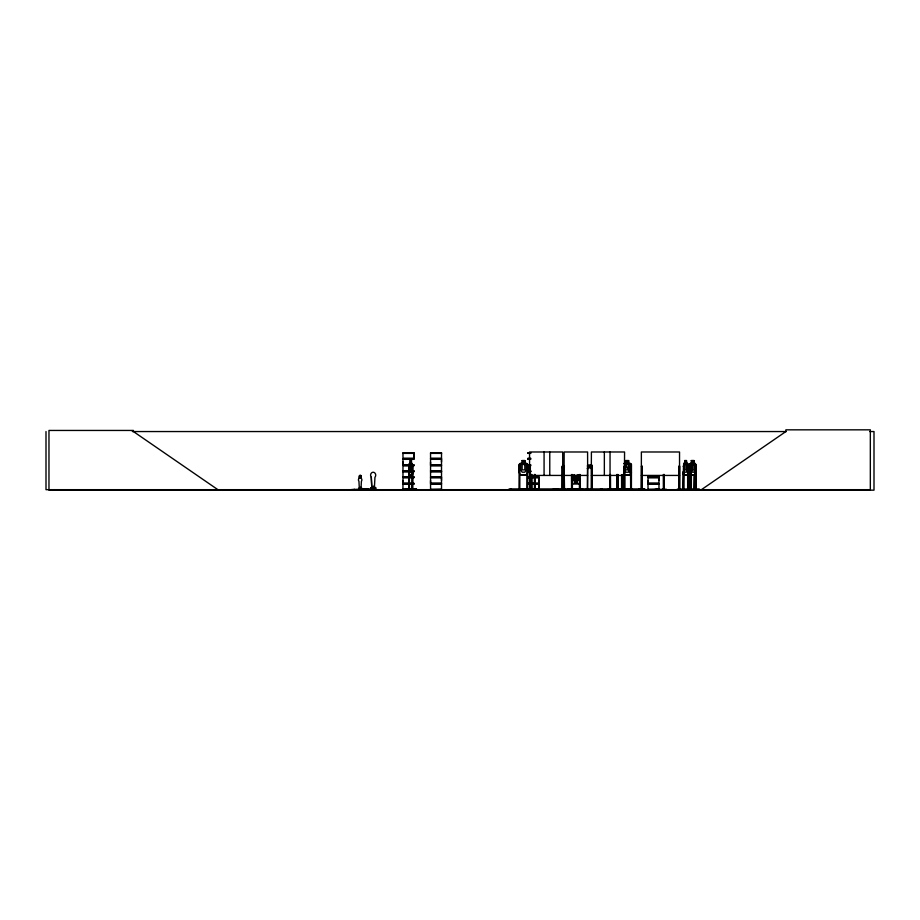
<?xml version="1.0" encoding="UTF-8"?>
<svg xmlns="http://www.w3.org/2000/svg" width="920" height="920" viewBox="0 0 920 920"><rect width="100%" height="100%" fill="white"/><g stroke="black" fill="none" stroke-linecap="round" stroke-linejoin="round"><path stroke-width="1.38" d="M413.931 483.161L402.971 483.161L402.983 480.47M409.871 464.715L402.971 464.715L402.983 462.024M430.548 483.161L430.548 477.767L441.519 477.767L441.508 483.161L430.548 483.161L430.56 480.47M430.548 464.715L430.548 459.333L441.519 459.333L441.508 464.715L430.548 464.715L430.56 462.024M441.508 480.47L441.508 477.767M441.508 462.024L441.508 459.333M527.93 477.767L538.901 477.767L538.89 483.161L527.93 483.161M648.013 483.161L648.013 477.767L658.973 477.767L658.961 483.161L648.013 483.161L648.025 480.47M658.961 480.47L658.961 477.767M617.343 489.221L617.136 474.501M360.985 488.773L361.399 481.24A1.955 1.702 -90 0 0 360.985 478.17L361.054 476.054L360.985 478.17M374.348 488.543L374.957 477.25A2.932 2.553 -90 0 0 374.957 473.098A2.932 2.553 -90 0 0 371.346 473.098A2.932 2.553 -90 0 0 371.346 477.25L371.795 488.543L374.428 488.543M374.198 487.094L373.014 486.737L373.922 487.232M373.186 486.944L374.141 486.967M373.589 487.117C372.243 486.749 375.36 487.163 373.232 486.657M359.352 488.773L358.938 481.24A1.955 1.702 -90 0 1 359.283 478.17L359.467 475.559M360.134 487.83L360.928 487.83L360.122 487.991M360.893 487.703L360.467 487.991M402.937 471.005L408.445 471.224M413.931 484.242L402.971 484.242L402.937 489.659M412.286 475.076L412.275 463.45M412.792 472.213L412.367 475.076L409.434 475.076L409.147 464.473L409.446 463.45L410.354 463.45M535.118 489.659L535.095 488.819M535.29 489.601L535.337 488.819M404.846 489.233L416.576 489.233L402.891 489.474M412.827 489.233L412.7 464.462L411.493 463.45M683.571 475.076L687.585 475.076L688.033 472.201M687.585 475.076L688.16 472.213M695.094 475.076L695.75 464.462L695.692 489.67M695.75 472.213L695.175 475.076L690.161 475.076M564.075 489.601L564.155 451.984L587.592 451.984L587.696 489.601M679.558 489.601L679.535 451.984L641.366 451.984L641.366 489.67L641.539 466.233M694.301 489.601L694.473 474.501M588.259 489.601L595.159 489.67M643.931 489.187L638.698 489.612L643.954 489.67M631.361 472.201L630.407 474.984L623.806 474.984M631.465 472.213L630.476 475.076L623.737 475.076M580.232 481.137L579.243 484.012L572.47 484.012L571.584 481.137M526.297 489.233L538.982 489.233L519.984 489.06M526.286 489.601L539.166 489.659M530.943 489.233L531.219 474.501M654.269 489.601L666.298 489.233M409.526 463.45L409.135 489.67L409.159 488.819M607.671 489.659L630.476 489.06M608.074 489.233L611.259 489.67L608.074 489.555M622.138 489.233L621.874 474.697L621.931 489.67M623.127 489.233L622.851 488.819M570.86 489.659L571.447 488.819M564.328 465.738L564.328 467.889M683.675 463.45L683.123 489.67M690.253 463.45L689.667 489.67M690.276 463.542L690.241 475.076M690.713 488.819L690.713 489.67L690.644 464.473L691.254 463.45M575.333 475.663C571.423 479.607 574.862 480.481 575.954 476.33C576.943 480.711 580.347 478.986 576.518 475.674M578.703 478.814L577.254 481.125L574.563 481.125L573.125 478.814M410.4 463.542L409.791 464.508L410.4 472.201L411.539 472.201L412.137 469.89L411.539 463.542M430.525 471.005L441.531 471.281M430.548 489.44L430.56 484.242L441.519 484.242L441.519 489.44L430.525 489.659M357.788 489.405L351.44 489.635L375.82 489.44M352.107 489.52L351.831 489.647M354.016 489.659L354.188 489.198M360.997 488.382L361.985 488.382L361.847 489.647L359.272 489.659L359.433 488.382M360.007 489.635L360.318 487.485M362.181 489.635L360.306 489.291L376.107 489.647M364.124 489.291C361.859 489.566 365.056 490.118 364.136 488.98M371.806 489.659L372.002 487.761M373.037 489.647L372.554 489.659M375.36 489.647L374.877 489.659M690.54 464.508L691.369 463.542L691.391 460.563M692.461 460.655L692.461 463.542L691.541 464.508L691.541 469.89L692.38 472.201L693.944 472.201L694.784 469.89L694.784 464.508L694.071 463.45M373.416 486.611L373.359 486.921M648.013 489.44L648.013 484.242L658.973 484.242L658.973 489.44L647.979 489.659M701.431 489.67L785.887 431.549L785.887 429.835L870.331 429.835L870.331 489.67L46 489.67L46 431.549M624.393 464.508L625.83 463.542M572.608 480.022L571.596 479.009L572.608 480.022L574.482 480.022L574.482 482.908L577.357 482.908L577.265 479.929L578.703 478.963L578.703 474.777M592.123 465.175L590.973 465.048L590.973 468.533L591.997 465.761M562.534 468.027L562.66 465.6M375.578 489.67L375.831 487.761L374.336 487.761M562.545 468.602L563.707 466.739L562.718 464.991M132.342 431.549L786.324 431.549M869.687 431.549L874 431.549L874 490.164L48.967 490.164L48.967 430.445L133.423 430.445L133.423 431.549L217.867 489.67M402.96 452.835L413.942 452.835M430.537 452.835L441.531 452.835M527.919 452.835L530.691 452.824M527.919 453.042L530.667 453.054M402.983 453.376L413.919 453.376L413.919 458.252M430.56 453.376L441.508 453.376M527.942 453.376L530.691 453.376M527.93 458.252L530.679 458.252M402.891 458.62L414.011 458.62M430.468 458.62L441.6 458.62M527.861 458.62L530.633 458.62M402.891 458.953L414.011 458.953M430.468 458.953L441.6 458.953M527.861 458.953L530.633 458.953M413.931 459.333L402.971 459.333L402.971 464.715M527.93 459.333L530.679 459.333M623.76 463.45L625.726 463.45L625.715 460.563L628.601 460.563L628.601 463.45L630.453 463.45L631.465 464.462L631.407 489.624M691.322 460.563L694.071 460.563L694.025 463.542M410.308 460.655L411.539 460.655M522.134 460.655L524.825 460.655L524.825 463.542L526.263 464.508L526.263 469.89L524.825 472.201L522.134 472.201L520.697 469.89L520.697 464.508L522.134 463.542L522.042 460.563L524.917 460.563L524.917 463.45L526.792 463.45L527.804 464.462L527.804 472.213L526.815 475.076L520.041 475.076L519.156 472.213M625.818 460.655L628.498 460.655M684.79 460.655L686.435 460.655M691.369 460.655L694.025 460.655M522.042 463.45L520.076 463.45L519.156 464.473L519.006 489.67M683.594 463.45L684.813 463.45M686.412 463.45L687.573 463.45L688.16 464.462L688.022 489.67M690.172 463.45L692.404 463.45M692.99 463.45L695.163 463.45L695.75 464.462L695.083 463.45M409.457 463.542L412.344 463.542M624.289 463.542L630.418 463.542L631.373 464.508M683.617 463.542L687.55 463.542M690.195 463.542L695.14 463.542M688.079 464.462L687.493 463.45M690.644 464.473L691.242 475.076M412.321 464.715L413.931 464.715M527.93 464.715L530.679 464.715M402.891 465.094L409.894 465.094M412.378 465.094L414.011 465.094M430.468 465.094L441.6 465.094M527.861 465.094L530.633 465.094M402.891 465.428L409.894 465.428M412.378 465.428L414.011 465.428M430.468 465.428L441.6 465.428M527.861 465.428L530.633 465.428M409.871 465.808L402.971 465.808L402.971 470.994L408.445 471.005M412.321 465.808L413.931 465.808M527.93 465.808L530.679 465.808M412.666 466.233L412.286 489.67M519.098 466.233L519.892 466.233L519.8 489.67M527.712 466.233L526.918 466.233L526.827 489.67M529.552 466.233L530.334 466.233L530.403 489.67M564.144 466.233L564.5 489.67M587.592 466.233L587.293 489.67L587.155 488.819M591.399 466.233L592.181 466.233L592.02 489.67L591.962 466.233M631.361 466.233L630.533 466.233L630.66 489.67M641.366 466.233L642.183 466.233L642.08 489.67M683.111 466.233L683.813 466.233M689.689 466.233L690.402 466.233L690.448 489.67M690.69 466.233L691.403 466.233M587.259 468.533L587.846 468.533L587.466 465.232M402.983 470.856L408.445 470.856M412.309 470.856L413.919 470.856M430.56 470.856L441.508 470.856L441.519 465.808L430.548 465.808L430.548 470.994L441.531 471.005M412.332 471.005L413.942 471.005M412.309 471.224L413.942 471.224M527.919 471.224L530.691 471.27M408.445 471.477L402.96 471.477L402.983 476.686L413.931 476.686M412.332 471.466L413.942 471.5M527.919 471.466L530.667 471.466M402.983 471.81L408.675 471.81M412.309 471.81L413.919 471.81M430.56 471.81L441.508 471.81M527.942 471.81L530.691 471.81M683.054 472.213L683.652 475.076M690.644 472.213L691.288 474.984M409.457 474.984L412.344 474.984M520.11 474.984L526.746 474.984M687.55 474.984L683.617 474.984L683.192 472.201M690.195 474.984L695.14 474.984M529.552 475.433L562.718 475.433M564.155 475.433L587.592 475.433M591.399 475.433L624.565 475.433M641.366 475.433L679.535 475.433M359.283 476.054L359.283 478.17M527.93 476.686L538.901 476.686M648.013 476.686L658.973 476.686M402.891 477.066L414.011 477.066M430.468 477.066L441.6 477.066M527.861 477.066L538.982 477.066M647.933 477.066L659.053 477.066M371.266 477.25L371.875 488.543M402.891 477.399L414.011 477.399M430.468 477.399L441.6 477.399M527.861 477.399L538.982 477.399M647.933 477.399L659.053 477.399M413.931 477.767L402.971 477.767L402.971 483.161M574.563 478.814L577.254 478.814M572.654 479.929L579.289 479.929L580.244 478.998L577.357 480.022M577.265 482.816L574.574 482.816L574.574 479.929L573.125 478.963L573.125 474.777M402.891 483.529L414.011 483.529M430.468 483.529L441.6 483.529M527.861 483.529L538.982 483.529M647.933 483.529L659.053 483.529M402.891 483.862L414.011 483.862M430.468 483.862L441.6 483.862M527.861 483.862L538.982 483.862M647.933 483.862L659.053 483.862M527.93 484.242L538.901 484.242L538.844 489.612M359.283 488.773L361.054 488.773M366.056 488.738L368.011 488.738M360.306 488.98L369.541 489.291M409.446 488.819L408.629 489.612M412.735 488.819L411.976 488.819L412.01 489.67L412.045 473.121M664.24 488.819L663.228 488.819L663.228 489.67M678.822 488.819L679.799 488.819L679.788 489.67M683.043 488.819L683.882 488.819M689.62 488.819L691.472 488.819M694.163 488.819L696.003 488.819M555.3 489.187L551.643 489.67M555.68 489.187L558.797 489.187M566.03 489.601L559.371 489.67M567.709 489.187L570.618 489.187M572.412 489.06L580.819 489.67M581.405 489.187L584.062 489.67M587.684 489.233L584.591 489.67M630.936 489.67L631.971 489.198L631.062 489.612M677.223 489.612L699.487 489.555L677.131 489.67M402.983 489.291L416.576 489.233M430.56 489.291L441.508 489.291M580.382 489.233L580.14 474.501M628.601 489.233L616.342 489.67L628.59 489.67M631.982 489.233L630.982 489.198M638.756 489.233L643.908 489.233M648.025 489.291L658.961 489.291M677.178 489.221L699.487 489.233M580.221 489.601L580.819 489.659M360.134 475.076L360.939 475.559M527.884 489.601L527.804 488.819M360.099 489.659L359.433 489.405M691.334 489.601L691.403 474.501M694.784 464.508L693.944 463.542L693.944 460.655M693.772 464.508L692.932 463.542L692.99 460.563L693.013 463.542M624.393 469.89L625.83 472.201L628.498 472.201L629.935 469.89L629.935 464.508L628.498 463.542L628.59 460.563M625.301 463.45L630.729 474.363M690.54 469.89L691.369 472.201M572.55 483.909L571.676 481.125L571.676 474.72M408.779 489.624L408.756 466.233L409.365 466.233L409.411 489.67M409.181 472.201L409.515 475.076M695.991 489.67L695.945 466.233L695.232 466.233L695.186 489.67M695.6 488.819L695.612 489.67M695.485 466.233L695.428 489.67M694.933 474.501L694.933 489.67M694.738 488.819L694.738 489.67M694.692 474.501L694.6 489.67M694.232 474.501L694.174 489.67M692.656 461.138L692.656 462.104M692.323 460.563L692.38 463.542M691.369 464.508L691.369 469.89M691.161 466.233L691.207 489.67M690.943 466.233L691.069 489.67M690.149 466.233L690.207 489.67M689.942 466.233L689.942 489.67M689.885 488.819L689.885 489.67M687.895 466.233L687.838 489.67M687.665 489.67L687.643 466.233L688.356 466.233L688.356 489.67L688.413 488.819L687.585 488.819L687.596 489.67M686.492 463.45L686.492 460.563L684.733 460.563L684.733 463.45M686.412 460.563L687.194 469.89L686.355 472.201L684.79 472.201L683.951 469.89L683.951 464.508L684.79 463.542L684.813 460.563M683.813 471.741L683.87 489.67M683.617 488.819L683.617 489.67M683.571 466.233L683.445 489.67M683.353 471.741L683.307 489.67M679.604 489.67L679.719 466.233L678.891 466.233L678.822 489.67M679.202 488.819L679.202 489.67L679.075 466.233M664.148 474.501L664.091 489.67M664.01 474.501L663.883 489.67M663.561 488.819L663.573 489.67M663.308 474.501L663.377 489.67M657.225 488.819L657.202 489.67M657.018 488.819L656.995 489.67M656.684 488.819L656.673 489.67M656.477 489.67L656.42 488.819L656.339 489.67M644.874 489.67L644.874 488.945L509.082 488.945L509.082 489.67M643.667 488.945L643.667 489.67M642.459 488.945L642.459 489.67M642.263 488.819L642.263 489.67M642.01 466.233L642.01 489.67M641.643 488.819L641.643 489.67M631.223 488.819L631.269 489.67M630.442 488.819L630.476 489.67M625.726 460.563L625.818 463.542M624.841 489.67L624.772 466.233L624.001 466.233L624.013 489.67M624.749 488.819L624.622 489.67M624.415 489.67L624.565 451.984L591.399 451.984L591.226 489.67M624.22 466.233L624.312 489.67M623.932 488.819L623.932 489.67M623.679 488.819L623.679 489.67M623.587 474.501L623.461 489.67M622.806 474.501L622.806 489.67M621.575 474.697L621.609 489.67M621.494 488.819L621.494 489.67M617.665 488.819L617.654 489.67M617.032 474.501L616.94 489.67M610.661 488.819L610.684 489.67M610.466 474.501L610.546 489.67M610.351 488.819L610.362 489.67M610.04 451.984L610.04 475.433M609.948 489.67L609.833 474.501L609.719 489.67M607.039 489.67L603.716 489.67M604.348 451.984L604.348 475.433M602.22 488.945L602.22 489.67M601.358 488.945L601.358 489.67M601.013 488.945L601.013 489.67M600.852 489.67L598.115 489.67M600.507 488.945L600.507 489.67M597.678 489.67L595.619 489.67M592.238 488.819L592.238 489.67M591.617 466.233L591.721 489.67M591.433 488.819L591.491 489.67M587.547 488.819L587.489 489.67M580.048 488.819L580.06 489.67M579.347 474.501L579.439 489.67M579.255 488.819L579.255 489.67M577.254 474.777L577.265 478.963L574.574 478.963L574.563 474.777M572.332 474.501L572.412 489.67M572.228 488.819L572.24 489.67M571.527 474.501L571.538 489.67M567.088 489.67L566.501 489.67M564.592 488.819L564.592 489.67M562.959 489.67L562.925 466.233L562.154 466.233L562.108 489.67L562.085 488.819M562.718 489.67L562.718 451.984L529.552 451.984L529.587 489.67M562.499 488.819L562.534 489.67M562.361 466.233L562.304 489.67M561.327 488.945L561.327 489.67M549.769 451.984L549.769 475.433M544.077 451.984L544.077 475.433M538.901 477.767L538.901 483.161M538.89 484.242L538.89 489.291M536.222 488.819L536.222 489.67M536.084 488.819L536.061 489.67M535.877 488.819L535.854 489.67M535.589 488.819L535.463 489.67M535.06 474.501L535.06 489.67M534.784 474.501L534.692 489.67M534.658 488.819L534.658 489.67M534.451 474.501L534.416 489.67M531.829 474.501L531.863 489.67M531.622 488.819L531.622 489.67L531.495 474.501M530.127 466.233L530.184 489.67M530.023 488.819L529.897 489.67L529.77 466.233M529.495 488.819L529.425 489.67M529.241 488.819L529.218 489.67M528.954 488.819L528.931 489.67M528.827 488.819L528.759 489.67M528.724 488.819L528.597 489.67M527.62 489.67L527.712 464.508L526.746 463.542L520.11 463.542L519.248 464.519L519.248 472.201M525.216 488.945L525.216 489.67M524.365 488.945L524.365 489.67M523.733 488.945L523.733 489.67M519.984 488.819L519.984 489.67M519.191 488.819L519.191 489.67M511.416 488.945L511.416 489.67M510.565 488.945L510.565 489.67M412.413 488.819L412.424 489.67M411.447 463.542L411.493 460.563L410.274 460.563L410.274 463.45M411.113 488.819L411.102 489.67M411.022 488.819L411.01 489.67M410.711 488.819L410.699 489.67L410.619 488.819M410.354 460.563L410.308 463.542M375.532 487.761L375.532 488.98L371.105 488.98L371.105 487.761M374.497 488.98L374.497 486.416L373.221 486.416L373.221 488.98M374.394 486.416L374.336 488.98M373.324 486.416L373.324 488.98M372.289 488.98L372.289 487.761L370.806 487.761L370.806 489.291M361.79 488.382L361.79 489.198L358.834 489.198L358.834 488.382M361.192 489.405L361.1 487.485L360.249 487.485L360.249 489.198M361.031 487.485L360.997 489.198M359.628 489.198L359.628 488.382L358.639 488.382L358.639 489.405M589.467 465.888L588.673 468.533L588.673 465.048L590.513 465.072L589.467 465.888M413.942 453.031L402.96 453.031L402.983 458.252L413.931 458.252L413.931 453.054M441.531 453.042L430.537 453.031L430.56 458.252L441.519 458.252L441.519 453.054M411.332 461.138L410.607 461.138L410.607 462.104L411.332 462.104L411.332 461.138M524.342 461.138L522.617 461.138L522.617 462.104L524.342 462.104L524.342 461.138M628.026 461.138L626.301 461.138L626.301 462.104L628.026 462.104L628.026 461.138M686.078 461.138L685.067 461.138L685.067 462.104L686.078 462.104L686.078 461.138M693.657 461.138L691.656 461.138L691.656 462.104L693.657 462.104L693.657 461.138M411.539 464.508L410.4 464.508L410.4 469.89L411.539 469.89L411.539 464.508M524.825 464.508L522.134 464.508L522.134 469.89L524.825 469.89L524.825 464.508M628.498 464.508L625.83 464.508L625.83 469.89L628.498 469.89L628.498 464.508M686.355 464.508L684.79 464.508L684.79 469.89L686.355 469.89L686.355 464.508M693.944 464.508L692.38 464.508L692.38 469.89L693.944 469.89L693.944 464.508M530.691 470.856L527.942 470.856L530.667 470.994M441.531 471.466L430.537 471.466L430.56 476.686L441.519 476.686L441.519 471.5M576.782 481.367L575.058 481.367L575.058 482.333L576.782 482.333L576.782 481.367M617.883 489.67L617.883 474.501L617.86 489.67M528.172 489.67L528.172 488.945L528.137 489.67"/></g></svg>
